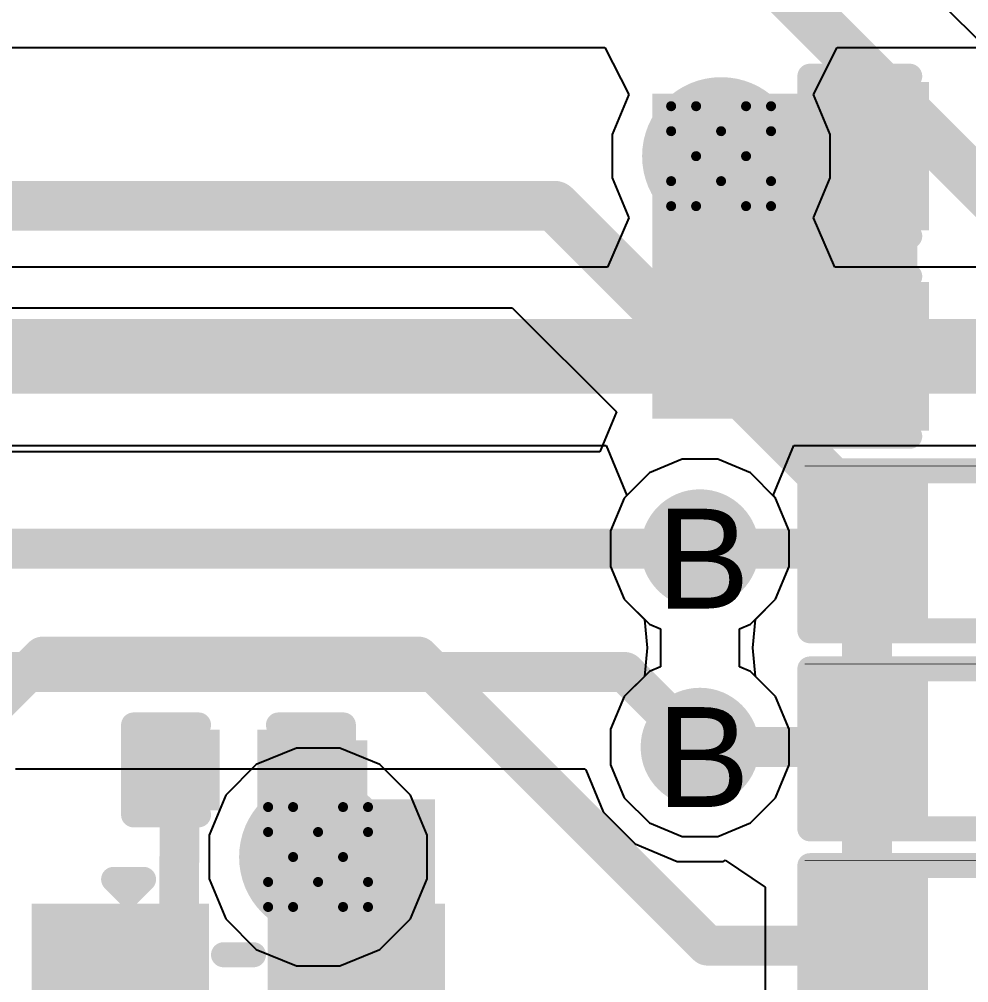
# Model space of a CAD drawing. Header units: inches. Extents: x 0 to 5379, y 0 to 5429.
# Drawn here: x 89.847 to 94.675, y 88.997 to 93.895 of the extents above; entities that cross this region are included whole.
import ezdxf

# ---------------------------------------------------------------- set-up
doc = ezdxf.new("R2010")
doc.units = ezdxf.units.IN
for name, color, linetype in [('Bottom Layer', 5, 'Continuous'), ('Bottom Solder', 6, 'Continuous'), ('Drill Drawing', 1, 'Continuous'), ('GND01', 16, 'Continuous'), ('GND02', 76, 'Continuous'), ('PWR', 156, 'Continuous'), ('SIG 01', 90, 'Continuous'), ('Top Layer', 1, 'Continuous'), ('Top Overlay', 2, 'Continuous'), ('Top Paste', 8, 'Continuous'), ('Top Solder', 216, 'Continuous'), ('Via Holes', 16, 'Continuous')]:
    doc.layers.add(name, color=color, linetype=linetype)
doc.styles.add('Arial', font='', dxfattribs={"height": 0.2})
doc.styles.get('Arial').set_extended_font_data('Arial')

# ---------------------------------------------------------------- blocks, each defined once
blk = doc.blocks.new('SMD2016_4P_134')
at = {"layer": 'Top Layer'}
for points in [[(-1.25, 0.1999), (-1.25, 0.9999), (-0.2501, 0.9999), (-0.2501, 0.1999)], [(0.2501, 0.2), (0.2501, 1), (1.2501, 1), (1.2501, 0.2)], [(-1.2499, -1), (-1.2499, -0.2), (-0.2499, -0.2), (-0.2499, -1)], [(0.2501, -0.9999), (0.2501, -0.1999), (1.2501, -0.1999), (1.2501, -0.9999)]]:
    blk.add_hatch(color=1, dxfattribs=at).paths.add_polyline_path(points)
at = {"layer": 'Top Paste'}
for points in [[(-1.25, 0.1999), (-1.25, 0.9999), (-0.2501, 0.9999), (-0.2501, 0.1999)], [(0.2501, 0.2), (0.2501, 1), (1.2501, 1), (1.2501, 0.2)], [(-1.2499, -1), (-1.2499, -0.2), (-0.2499, -0.2), (-0.2499, -1)], [(0.2501, -0.9999), (0.2501, -0.1999), (1.2501, -0.1999), (1.2501, -0.9999)]]:
    blk.add_hatch(color=8, dxfattribs=at).paths.add_polyline_path(points)
at = {"layer": 'Top Solder'}
for points in [[(-1.3008, 0.1491), (-1.3008, 1.0507), (-0.1993, 1.0507), (-0.1993, 0.1491)], [(0.1993, 0.1492), (0.1993, 1.0508), (1.3009, 1.0508), (1.3009, 0.1492)], [(-1.3007, -1.0508), (-1.3007, -0.1492), (-0.1991, -0.1492), (-0.1991, -1.0508)], [(0.1993, -1.0507), (0.1993, -0.1491), (1.3009, -0.1491), (1.3009, -1.0507)]]:
    blk.add_hatch(color=216, dxfattribs=at).paths.add_polyline_path(points)
at = {"layer": 'Top Overlay'}
for points in [[(0.127, 0.8382, 0.127, 0.127, 0), (-0.127, 0.8382, 0.127, 0.127, 0)], [(-1.0414, -0.0762, 0.127, 0.127, 0), (-1.0414, 0.0762, 0.127, 0.127, 0)], [(1.0414, -0.076, 0.127, 0.127, 0), (1.0414, 0.0764, 0.127, 0.127, 0)], [(-1.3487, -0.5588, 0.127, 0.127, 0), (-1.4249, -0.4826, 0.127, 0.127, 0)], [(-1.4249, -0.635, 0.127, 0.127, 0), (-1.4249, -0.4826, 0.127, 0.127, 0)], [(-1.4249, -0.635, 0.127, 0.127, 0), (-1.3487, -0.5588, 0.127, 0.127, 0)], [(0.1271, -0.8384, 0.127, 0.127, 0), (-0.1269, -0.8384, 0.127, 0.127, 0)]]:
    blk.add_lwpolyline(points, format="xyseb", dxfattribs=at)
for points in [[(-0.1588, 0.8382, 0.0635, 0.0635, 1), (-0.0952, 0.8382, 0.0635, 0.0635, 1)], [(0.0952, 0.8382, 0.0635, 0.0635, 1), (0.1588, 0.8382, 0.0635, 0.0635, 1)], [(-1.0732, 0.0762, 0.0635, 0.0635, 1), (-1.0096, 0.0762, 0.0635, 0.0635, 1)], [(1.0097, 0.0764, 0.0635, 0.0635, 1), (1.0732, 0.0764, 0.0635, 0.0635, 1)], [(-1.0732, -0.0762, 0.0635, 0.0635, 1), (-1.0096, -0.0762, 0.0635, 0.0635, 1)], [(1.0097, -0.076, 0.0635, 0.0635, 1), (1.0732, -0.076, 0.0635, 0.0635, 1)], [(-1.4566, -0.4826, 0.0635, 0.0635, 1), (-1.3931, -0.4826, 0.0635, 0.0635, 1)], [(-1.4566, -0.4826, 0.0635, 0.0635, 1), (-1.3931, -0.4826, 0.0635, 0.0635, 1)], [(-1.3804, -0.5588, 0.0635, 0.0635, 1), (-1.3169, -0.5588, 0.0635, 0.0635, 1)], [(-1.3804, -0.5588, 0.0635, 0.0635, 1), (-1.3169, -0.5588, 0.0635, 0.0635, 1)], [(-1.4566, -0.635, 0.0635, 0.0635, 1), (-1.3931, -0.635, 0.0635, 0.0635, 1)], [(-1.4566, -0.635, 0.0635, 0.0635, 1), (-1.3931, -0.635, 0.0635, 0.0635, 1)], [(-0.1586, -0.8384, 0.0635, 0.0635, 1), (-0.0951, -0.8384, 0.0635, 0.0635, 1)], [(0.0954, -0.8384, 0.0635, 0.0635, 1), (0.1589, -0.8384, 0.0635, 0.0635, 1)]]:
    blk.add_lwpolyline(points, format="xyseb", close=True, dxfattribs=at)
blk = doc.blocks.new('R___0402_674')
at = {"layer": 'Top Layer'}
for points in [[(-0.6985, -0.3175), (-0.6985, 0.3175), (-0.2413, 0.3175), (-0.2413, -0.3175)], [(0.2413, -0.3175), (0.2413, 0.3175), (0.6985, 0.3175), (0.6985, -0.3175)]]:
    blk.add_hatch(color=1, dxfattribs=at).paths.add_polyline_path(points)
at = {"layer": 'Top Paste'}
for points in [[(-0.6985, -0.3175), (-0.6985, 0.3175), (-0.2413, 0.3175), (-0.2413, -0.3175)], [(0.2413, -0.3175), (0.2413, 0.3175), (0.6985, 0.3175), (0.6985, -0.3175)]]:
    blk.add_hatch(color=8, dxfattribs=at).paths.add_polyline_path(points)
at = {"layer": 'Top Solder'}
for points in [[(-0.7535, -0.3725), (-0.7535, 0.3725), (-0.1863, 0.3725), (-0.1863, -0.3725)], [(0.1863, -0.3725), (0.1863, 0.3725), (0.7535, 0.3725), (0.7535, -0.3725)]]:
    blk.add_hatch(color=216, dxfattribs=at).paths.add_polyline_path(points)
at = {"layer": 'Top Overlay'}
for points in [[(0.7874, 0.4064, 0.127, 0.127, 0), (-0.7874, 0.4064, 0.127, 0.127, 0)], [(-0.7874, 0.4064, 0.127, 0.127, 0), (-0.7874, -0.4064, 0.127, 0.127, 0)], [(0.7874, 0.4064, 0.127, 0.127, 0), (0.7874, -0.4064, 0.127, 0.127, 0)], [(0.7874, -0.4064, 0.127, 0.127, 0), (-0.7874, -0.4064, 0.127, 0.127, 0)], [(0.8128, -0.4318, 0.00323, 0.00323, 0), (-0.8128, -0.4318, 0.00323, 0.00323, 0)]]:
    blk.add_lwpolyline(points, format="xyseb", dxfattribs=at)
for points in [[(-0.8191, 0.4064, 0.0635, 0.0635, 1), (-0.7556, 0.4064, 0.0635, 0.0635, 1)], [(-0.8191, 0.4064, 0.0635, 0.0635, 1), (-0.7556, 0.4064, 0.0635, 0.0635, 1)], [(0.7556, 0.4064, 0.0635, 0.0635, 1), (0.8191, 0.4064, 0.0635, 0.0635, 1)], [(0.7556, 0.4064, 0.0635, 0.0635, 1), (0.8191, 0.4064, 0.0635, 0.0635, 1)], [(-0.8191, -0.4064, 0.0635, 0.0635, 1), (-0.7556, -0.4064, 0.0635, 0.0635, 1)], [(-0.8191, -0.4064, 0.0635, 0.0635, 1), (-0.7556, -0.4064, 0.0635, 0.0635, 1)], [(0.7556, -0.4064, 0.0635, 0.0635, 1), (0.8191, -0.4064, 0.0635, 0.0635, 1)], [(0.7556, -0.4064, 0.0635, 0.0635, 1), (0.8191, -0.4064, 0.0635, 0.0635, 1)], [(-0.8136, -0.4318, 0.00161, 0.00161, 1), (-0.812, -0.4318, 0.00161, 0.00161, 1)], [(0.812, -0.4318, 0.00161, 0.00161, 1), (0.8136, -0.4318, 0.00161, 0.00161, 1)]]:
    blk.add_lwpolyline(points, format="xyseb", close=True, dxfattribs=at)
blk = doc.blocks.new('R___0402_675')
at = {"layer": 'Top Layer'}
for points in [[(-0.6985, -0.3175), (-0.6985, 0.3175), (-0.2413, 0.3175), (-0.2413, -0.3175)], [(0.2413, -0.3175), (0.2413, 0.3175), (0.6985, 0.3175), (0.6985, -0.3175)]]:
    blk.add_hatch(color=1, dxfattribs=at).paths.add_polyline_path(points)
at = {"layer": 'Top Paste'}
for points in [[(-0.6985, -0.3175), (-0.6985, 0.3175), (-0.2413, 0.3175), (-0.2413, -0.3175)], [(0.2413, -0.3175), (0.2413, 0.3175), (0.6985, 0.3175), (0.6985, -0.3175)]]:
    blk.add_hatch(color=8, dxfattribs=at).paths.add_polyline_path(points)
at = {"layer": 'Top Solder'}
for points in [[(-0.7535, -0.3725), (-0.7535, 0.3725), (-0.1863, 0.3725), (-0.1863, -0.3725)], [(0.1863, -0.3725), (0.1863, 0.3725), (0.7535, 0.3725), (0.7535, -0.3725)]]:
    blk.add_hatch(color=216, dxfattribs=at).paths.add_polyline_path(points)
at = {"layer": 'Top Overlay'}
for points in [[(0.7874, 0.4064, 0.127, 0.127, 0), (-0.7874, 0.4064, 0.127, 0.127, 0)], [(-0.7874, 0.4064, 0.127, 0.127, 0), (-0.7874, -0.4064, 0.127, 0.127, 0)], [(0.7874, 0.4064, 0.127, 0.127, 0), (0.7874, -0.4064, 0.127, 0.127, 0)], [(0.7874, -0.4064, 0.127, 0.127, 0), (-0.7874, -0.4064, 0.127, 0.127, 0)], [(0.8128, -0.4318, 0.00323, 0.00323, 0), (-0.8128, -0.4318, 0.00323, 0.00323, 0)]]:
    blk.add_lwpolyline(points, format="xyseb", dxfattribs=at)
for points in [[(-0.8191, 0.4064, 0.0635, 0.0635, 1), (-0.7556, 0.4064, 0.0635, 0.0635, 1)], [(-0.8191, 0.4064, 0.0635, 0.0635, 1), (-0.7556, 0.4064, 0.0635, 0.0635, 1)], [(0.7556, 0.4064, 0.0635, 0.0635, 1), (0.8191, 0.4064, 0.0635, 0.0635, 1)], [(0.7556, 0.4064, 0.0635, 0.0635, 1), (0.8191, 0.4064, 0.0635, 0.0635, 1)], [(-0.8191, -0.4064, 0.0635, 0.0635, 1), (-0.7556, -0.4064, 0.0635, 0.0635, 1)], [(-0.8191, -0.4064, 0.0635, 0.0635, 1), (-0.7556, -0.4064, 0.0635, 0.0635, 1)], [(0.7556, -0.4064, 0.0635, 0.0635, 1), (0.8191, -0.4064, 0.0635, 0.0635, 1)], [(0.7556, -0.4064, 0.0635, 0.0635, 1), (0.8191, -0.4064, 0.0635, 0.0635, 1)], [(-0.8136, -0.4318, 0.00161, 0.00161, 1), (-0.812, -0.4318, 0.00161, 0.00161, 1)], [(0.812, -0.4318, 0.00161, 0.00161, 1), (0.8136, -0.4318, 0.00161, 0.00161, 1)]]:
    blk.add_lwpolyline(points, format="xyseb", close=True, dxfattribs=at)
blk = doc.blocks.new('R___0402_680')
at = {"layer": 'Top Layer'}
for points in [[(-0.6985, -0.3175), (-0.6985, 0.3175), (-0.2413, 0.3175), (-0.2413, -0.3175)], [(0.2413, -0.3175), (0.2413, 0.3175), (0.6985, 0.3175), (0.6985, -0.3175)]]:
    blk.add_hatch(color=1, dxfattribs=at).paths.add_polyline_path(points)
at = {"layer": 'Top Paste'}
for points in [[(-0.6985, -0.3175), (-0.6985, 0.3175), (-0.2413, 0.3175), (-0.2413, -0.3175)], [(0.2413, -0.3175), (0.2413, 0.3175), (0.6985, 0.3175), (0.6985, -0.3175)]]:
    blk.add_hatch(color=8, dxfattribs=at).paths.add_polyline_path(points)
at = {"layer": 'Top Solder'}
for points in [[(-0.7535, -0.3725), (-0.7535, 0.3725), (-0.1863, 0.3725), (-0.1863, -0.3725)], [(0.1863, -0.3725), (0.1863, 0.3725), (0.7535, 0.3725), (0.7535, -0.3725)]]:
    blk.add_hatch(color=216, dxfattribs=at).paths.add_polyline_path(points)
at = {"layer": 'Top Overlay'}
for points in [[(-0.7874, 0.4064, 0.127, 0.127, 0), (-0.7874, -0.4064, 0.127, 0.127, 0)], [(0.7874, 0.4064, 0.127, 0.127, 0), (-0.7874, 0.4064, 0.127, 0.127, 0)], [(0.7874, 0.4064, 0.127, 0.127, 0), (0.7874, -0.4064, 0.127, 0.127, 0)], [(0.7874, -0.4064, 0.127, 0.127, 0), (-0.7874, -0.4064, 0.127, 0.127, 0)], [(0.8128, -0.4318, 0.00323, 0.00323, 0), (-0.8128, -0.4318, 0.00323, 0.00323, 0)]]:
    blk.add_lwpolyline(points, format="xyseb", dxfattribs=at)
for points in [[(-0.8191, 0.4064, 0.0635, 0.0635, 1), (-0.7556, 0.4064, 0.0635, 0.0635, 1)], [(-0.8191, 0.4064, 0.0635, 0.0635, 1), (-0.7556, 0.4064, 0.0635, 0.0635, 1)], [(0.7556, 0.4064, 0.0635, 0.0635, 1), (0.8191, 0.4064, 0.0635, 0.0635, 1)], [(0.7556, 0.4064, 0.0635, 0.0635, 1), (0.8191, 0.4064, 0.0635, 0.0635, 1)], [(-0.8191, -0.4064, 0.0635, 0.0635, 1), (-0.7556, -0.4064, 0.0635, 0.0635, 1)], [(-0.8191, -0.4064, 0.0635, 0.0635, 1), (-0.7556, -0.4064, 0.0635, 0.0635, 1)], [(0.7556, -0.4064, 0.0635, 0.0635, 1), (0.8191, -0.4064, 0.0635, 0.0635, 1)], [(0.7556, -0.4064, 0.0635, 0.0635, 1), (0.8191, -0.4064, 0.0635, 0.0635, 1)], [(-0.8136, -0.4318, 0.00161, 0.00161, 1), (-0.812, -0.4318, 0.00161, 0.00161, 1)], [(0.812, -0.4318, 0.00161, 0.00161, 1), (0.8136, -0.4318, 0.00161, 0.00161, 1)]]:
    blk.add_lwpolyline(points, format="xyseb", close=True, dxfattribs=at)
blk = doc.blocks.new('C___0402_1051')
at = {"layer": 'Top Layer'}
for points in [[(-0.6985, -0.3175), (-0.6985, 0.3175), (-0.2413, 0.3175), (-0.2413, -0.3175)], [(0.2413, -0.3175), (0.2413, 0.3175), (0.6985, 0.3175), (0.6985, -0.3175)]]:
    blk.add_hatch(color=1, dxfattribs=at).paths.add_polyline_path(points)
at = {"layer": 'Top Paste'}
for points in [[(-0.6985, -0.3175), (-0.6985, 0.3175), (-0.2413, 0.3175), (-0.2413, -0.3175)], [(0.2413, -0.3175), (0.2413, 0.3175), (0.6985, 0.3175), (0.6985, -0.3175)]]:
    blk.add_hatch(color=8, dxfattribs=at).paths.add_polyline_path(points)
at = {"layer": 'Top Solder'}
for points in [[(-0.7585, -0.3775), (-0.7585, 0.3775), (-0.1813, 0.3775), (-0.1813, -0.3775)], [(0.1813, -0.3775), (0.1813, 0.3775), (0.7585, 0.3775), (0.7585, -0.3775)]]:
    blk.add_hatch(color=216, dxfattribs=at).paths.add_polyline_path(points)
at = {"layer": 'Top Overlay'}
for points in [[(-0.7874, 0.4064, 0.127, 0.127, 0), (-0.2794, 0.4064, 0.127, 0.127, 0)], [(-0.7874, -0.4064, 0.127, 0.127, 0), (-0.7874, 0.4064, 0.127, 0.127, 0)], [(0.2794, 0.4064, 0.127, 0.127, 0), (0.7874, 0.4064, 0.127, 0.127, 0)], [(0.7874, -0.4064, 0.127, 0.127, 0), (0.7874, 0.4064, 0.127, 0.127, 0)], [(-0.7874, -0.4064, 0.127, 0.127, 0), (-0.2794, -0.4064, 0.127, 0.127, 0)], [(0.2794, -0.4064, 0.127, 0.127, 0), (0.7874, -0.4064, 0.127, 0.127, 0)]]:
    blk.add_lwpolyline(points, format="xyseb", dxfattribs=at)
for points in [[(-0.8191, 0.4064, 0.0635, 0.0635, 1), (-0.7556, 0.4064, 0.0635, 0.0635, 1)], [(-0.8191, 0.4064, 0.0635, 0.0635, 1), (-0.7556, 0.4064, 0.0635, 0.0635, 1)], [(-0.3111, 0.4064, 0.0635, 0.0635, 1), (-0.2477, 0.4064, 0.0635, 0.0635, 1)], [(0.2477, 0.4064, 0.0635, 0.0635, 1), (0.3111, 0.4064, 0.0635, 0.0635, 1)], [(0.7556, 0.4064, 0.0635, 0.0635, 1), (0.8191, 0.4064, 0.0635, 0.0635, 1)], [(0.7556, 0.4064, 0.0635, 0.0635, 1), (0.8191, 0.4064, 0.0635, 0.0635, 1)], [(-0.8191, -0.4064, 0.0635, 0.0635, 1), (-0.7556, -0.4064, 0.0635, 0.0635, 1)], [(-0.8191, -0.4064, 0.0635, 0.0635, 1), (-0.7556, -0.4064, 0.0635, 0.0635, 1)], [(-0.3111, -0.4064, 0.0635, 0.0635, 1), (-0.2477, -0.4064, 0.0635, 0.0635, 1)], [(0.2477, -0.4064, 0.0635, 0.0635, 1), (0.3111, -0.4064, 0.0635, 0.0635, 1)], [(0.7556, -0.4064, 0.0635, 0.0635, 1), (0.8191, -0.4064, 0.0635, 0.0635, 1)], [(0.7556, -0.4064, 0.0635, 0.0635, 1), (0.8191, -0.4064, 0.0635, 0.0635, 1)]]:
    blk.add_lwpolyline(points, format="xyseb", close=True, dxfattribs=at)
blk = doc.blocks.new('C___0402_1056')
at = {"layer": 'Top Layer'}
for points in [[(-0.6985, -0.3175), (-0.6985, 0.3175), (-0.2413, 0.3175), (-0.2413, -0.3175)], [(0.2413, -0.3175), (0.2413, 0.3175), (0.6985, 0.3175), (0.6985, -0.3175)]]:
    blk.add_hatch(color=1, dxfattribs=at).paths.add_polyline_path(points)
at = {"layer": 'Top Paste'}
for points in [[(-0.6985, -0.3175), (-0.6985, 0.3175), (-0.2413, 0.3175), (-0.2413, -0.3175)], [(0.2413, -0.3175), (0.2413, 0.3175), (0.6985, 0.3175), (0.6985, -0.3175)]]:
    blk.add_hatch(color=8, dxfattribs=at).paths.add_polyline_path(points)
at = {"layer": 'Top Solder'}
for points in [[(-0.7585, -0.3775), (-0.7585, 0.3775), (-0.1813, 0.3775), (-0.1813, -0.3775)], [(0.1813, -0.3775), (0.1813, 0.3775), (0.7585, 0.3775), (0.7585, -0.3775)]]:
    blk.add_hatch(color=216, dxfattribs=at).paths.add_polyline_path(points)
at = {"layer": 'Top Overlay'}
for points in [[(-0.7874, 0.4064, 0.127, 0.127, 0), (-0.2794, 0.4064, 0.127, 0.127, 0)], [(-0.7874, -0.4064, 0.127, 0.127, 0), (-0.7874, 0.4064, 0.127, 0.127, 0)], [(0.2794, 0.4064, 0.127, 0.127, 0), (0.7874, 0.4064, 0.127, 0.127, 0)], [(0.7874, -0.4064, 0.127, 0.127, 0), (0.7874, 0.4064, 0.127, 0.127, 0)], [(-0.7874, -0.4064, 0.127, 0.127, 0), (-0.2794, -0.4064, 0.127, 0.127, 0)], [(0.2794, -0.4064, 0.127, 0.127, 0), (0.7874, -0.4064, 0.127, 0.127, 0)]]:
    blk.add_lwpolyline(points, format="xyseb", dxfattribs=at)
for points in [[(-0.8191, 0.4064, 0.0635, 0.0635, 1), (-0.7556, 0.4064, 0.0635, 0.0635, 1)], [(-0.8191, 0.4064, 0.0635, 0.0635, 1), (-0.7556, 0.4064, 0.0635, 0.0635, 1)], [(-0.3111, 0.4064, 0.0635, 0.0635, 1), (-0.2477, 0.4064, 0.0635, 0.0635, 1)], [(0.2477, 0.4064, 0.0635, 0.0635, 1), (0.3111, 0.4064, 0.0635, 0.0635, 1)], [(0.7556, 0.4064, 0.0635, 0.0635, 1), (0.8191, 0.4064, 0.0635, 0.0635, 1)], [(0.7556, 0.4064, 0.0635, 0.0635, 1), (0.8191, 0.4064, 0.0635, 0.0635, 1)], [(-0.8191, -0.4064, 0.0635, 0.0635, 1), (-0.7556, -0.4064, 0.0635, 0.0635, 1)], [(-0.8191, -0.4064, 0.0635, 0.0635, 1), (-0.7556, -0.4064, 0.0635, 0.0635, 1)], [(-0.3111, -0.4064, 0.0635, 0.0635, 1), (-0.2477, -0.4064, 0.0635, 0.0635, 1)], [(0.2477, -0.4064, 0.0635, 0.0635, 1), (0.3111, -0.4064, 0.0635, 0.0635, 1)], [(0.7556, -0.4064, 0.0635, 0.0635, 1), (0.8191, -0.4064, 0.0635, 0.0635, 1)], [(0.7556, -0.4064, 0.0635, 0.0635, 1), (0.8191, -0.4064, 0.0635, 0.0635, 1)]]:
    blk.add_lwpolyline(points, format="xyseb", close=True, dxfattribs=at)
blk = doc.blocks.new('C___0201_1061')
at = {"layer": 'Top Layer'}
for points in [[(-0.45, 0.15), (-0.15, 0.15), (-0.15, -0.15), (-0.45, -0.15)], [(0.15, 0.15), (0.45, 0.15), (0.45, -0.15), (0.15, -0.15)]]:
    blk.add_hatch(color=1, dxfattribs=at).paths.add_polyline_path(points)
at = {"layer": 'Top Paste'}
for points in [[(-0.45, 0.15), (-0.15, 0.15), (-0.15, -0.15), (-0.45, -0.15)], [(0.15, 0.15), (0.45, 0.15), (0.45, -0.15), (0.15, -0.15)]]:
    blk.add_hatch(color=8, dxfattribs=at).paths.add_polyline_path(points)
at = {"layer": 'Top Solder'}
for points in [[(-0.505, 0.205), (-0.095, 0.205), (-0.095, -0.205), (-0.505, -0.205)], [(0.095, 0.205), (0.505, 0.205), (0.505, -0.205), (0.095, -0.205)]]:
    blk.add_hatch(color=216, dxfattribs=at).paths.add_polyline_path(points)
at = {"layer": 'Top Overlay'}
for points in [[(-0.2032, 0.2286, 0.127, 0.127, 0), (-0.5334, 0.2286, 0.127, 0.127, 0)], [(-0.5334, 0.2286, 0.127, 0.127, 0), (-0.5334, -0.2286, 0.127, 0.127, 0)], [(0.5334, 0.2286, 0.127, 0.127, 0), (0.2032, 0.2286, 0.127, 0.127, 0)], [(0.5334, 0.2286, 0.127, 0.127, 0), (0.5334, -0.2286, 0.127, 0.127, 0)], [(-0.2032, -0.2286, 0.127, 0.127, 0), (-0.5334, -0.2286, 0.127, 0.127, 0)], [(0.5334, -0.2286, 0.127, 0.127, 0), (0.2032, -0.2286, 0.127, 0.127, 0)]]:
    blk.add_lwpolyline(points, format="xyseb", dxfattribs=at)
for points in [[(-0.5651, 0.2286, 0.0635, 0.0635, 1), (-0.5016, 0.2286, 0.0635, 0.0635, 1)], [(-0.5651, 0.2286, 0.0635, 0.0635, 1), (-0.5016, 0.2286, 0.0635, 0.0635, 1)], [(-0.2349, 0.2286, 0.0635, 0.0635, 1), (-0.1714, 0.2286, 0.0635, 0.0635, 1)], [(0.1714, 0.2286, 0.0635, 0.0635, 1), (0.2349, 0.2286, 0.0635, 0.0635, 1)], [(0.5016, 0.2286, 0.0635, 0.0635, 1), (0.5651, 0.2286, 0.0635, 0.0635, 1)], [(0.5016, 0.2286, 0.0635, 0.0635, 1), (0.5651, 0.2286, 0.0635, 0.0635, 1)], [(-0.5651, -0.2286, 0.0635, 0.0635, 1), (-0.5016, -0.2286, 0.0635, 0.0635, 1)], [(-0.5651, -0.2286, 0.0635, 0.0635, 1), (-0.5016, -0.2286, 0.0635, 0.0635, 1)], [(-0.2349, -0.2286, 0.0635, 0.0635, 1), (-0.1714, -0.2286, 0.0635, 0.0635, 1)], [(0.1714, -0.2286, 0.0635, 0.0635, 1), (0.2349, -0.2286, 0.0635, 0.0635, 1)], [(0.5016, -0.2286, 0.0635, 0.0635, 1), (0.5651, -0.2286, 0.0635, 0.0635, 1)], [(0.5016, -0.2286, 0.0635, 0.0635, 1), (0.5651, -0.2286, 0.0635, 0.0635, 1)]]:
    blk.add_lwpolyline(points, format="xyseb", close=True, dxfattribs=at)

msp = doc.modelspace()

# ---------------------------------------------------------------- hatches: boundary and pattern name
at = {"layer": 'Bottom Layer'}
h = msp.add_hatch(color=5, dxfattribs=at)
edge = h.paths.add_edge_path()
edge.add_arc((93.4154, 93.1992), 0.3, 0, 360)
h = msp.add_hatch(color=5, dxfattribs=at)
edge = h.paths.add_edge_path()
edge.add_arc((93.3079, 91.2039), 0.2, 0, 360)
h = msp.add_hatch(color=5, dxfattribs=at)
edge = h.paths.add_edge_path()
edge.add_arc((93.3079, 90.1949), 0.2, 0, 360)
h = msp.add_hatch(color=5, dxfattribs=at)
edge = h.paths.add_edge_path()
edge.add_arc((91.3663, 89.6361), 0.3, 0, 360)
at = {"layer": 'Bottom Solder'}
h = msp.add_hatch(color=6, dxfattribs=at)
edge = h.paths.add_edge_path()
edge.add_arc((93.4154, 93.1992), 0.4016, 0, 360)
h = msp.add_hatch(color=6, dxfattribs=at)
edge = h.paths.add_edge_path()
edge.add_arc((93.3079, 91.2039), 0.3016, 0, 360)
h = msp.add_hatch(color=6, dxfattribs=at)
edge = h.paths.add_edge_path()
edge.add_arc((93.3079, 90.1949), 0.3016, 0, 360)
h = msp.add_hatch(color=6, dxfattribs=at)
edge = h.paths.add_edge_path()
edge.add_arc((91.3663, 89.6361), 0.4016, 0, 360)
at = {"layer": 'GND01'}
h = msp.add_hatch(color=16, dxfattribs=at)
edge = h.paths.add_edge_path()
edge.add_arc((93.4154, 93.1992), 0.3, 0, 360)
h = msp.add_hatch(color=16, dxfattribs=at)
edge = h.paths.add_edge_path()
edge.add_arc((93.3079, 91.2039), 0.2, 0, 360)
h = msp.add_hatch(color=16, dxfattribs=at)
edge = h.paths.add_edge_path()
edge.add_arc((93.3079, 90.1949), 0.2, 0, 360)
h = msp.add_hatch(color=16, dxfattribs=at)
edge = h.paths.add_edge_path()
edge.add_arc((91.3663, 89.6361), 0.3, 0, 360)
at = {"layer": 'GND02'}
h = msp.add_hatch(color=76, dxfattribs=at)
edge = h.paths.add_edge_path()
edge.add_arc((93.4154, 93.1992), 0.3, 0, 360)
h = msp.add_hatch(color=76, dxfattribs=at)
edge = h.paths.add_edge_path()
edge.add_arc((93.3079, 91.2039), 0.2, 0, 360)
h = msp.add_hatch(color=76, dxfattribs=at)
edge = h.paths.add_edge_path()
edge.add_arc((93.3079, 90.1949), 0.2, 0, 360)
h = msp.add_hatch(color=76, dxfattribs=at)
edge = h.paths.add_edge_path()
edge.add_arc((91.3663, 89.6361), 0.3, 0, 360)
at = {"layer": 'PWR'}
h = msp.add_hatch(color=156, dxfattribs=at)
edge = h.paths.add_edge_path()
edge.add_arc((93.4154, 93.1992), 0.3, 0, 360)
h = msp.add_hatch(color=156, dxfattribs=at)
edge = h.paths.add_edge_path()
edge.add_arc((93.3079, 91.2039), 0.2, 0, 360)
h = msp.add_hatch(color=156, dxfattribs=at)
edge = h.paths.add_edge_path()
edge.add_arc((93.3079, 90.1949), 0.2, 0, 360)
h = msp.add_hatch(color=156, dxfattribs=at)
edge = h.paths.add_edge_path()
edge.add_arc((91.3663, 89.6361), 0.3, 0, 360)
at = {"layer": 'SIG 01'}
h = msp.add_hatch(color=90, dxfattribs=at)
edge = h.paths.add_edge_path()
edge.add_arc((93.4154, 93.1992), 0.3, 0, 360)
h = msp.add_hatch(color=90, dxfattribs=at)
edge = h.paths.add_edge_path()
edge.add_arc((93.3079, 91.2039), 0.2, 0, 360)
h = msp.add_hatch(color=90, dxfattribs=at)
edge = h.paths.add_edge_path()
edge.add_arc((93.3079, 90.1949), 0.2, 0, 360)
h = msp.add_hatch(color=90, dxfattribs=at)
edge = h.paths.add_edge_path()
edge.add_arc((91.3663, 89.6361), 0.3, 0, 360)
at = {"layer": 'Top Layer'}
for points in [[(93.0666, 91.8639), (94.4128, 91.8639), (94.4128, 93.5167), (93.0666, 93.5167)], [(91.6176, 90.2289), (91.1117, 90.2289), (91.1117, 89.1429), (91.6176, 89.1429)], [(91.1616, 88.4359), (91.9616, 88.4359), (91.9616, 89.9289), (91.1616, 89.9289)]]:
    msp.add_hatch(color=1, dxfattribs=at).paths.add_polyline_path(points)
h = msp.add_hatch(color=1, dxfattribs=at)
edge = h.paths.add_edge_path()
edge.add_arc((93.4154, 93.1992), 0.3, 0, 360)
h = msp.add_hatch(color=1, dxfattribs=at)
edge = h.paths.add_edge_path()
edge.add_arc((93.3079, 91.2039), 0.2, 0, 360)
h = msp.add_hatch(color=1, dxfattribs=at)
edge = h.paths.add_edge_path()
edge.add_arc((93.3079, 90.1949), 0.2, 0, 360)
h = msp.add_hatch(color=1, dxfattribs=at)
edge = h.paths.add_edge_path()
edge.add_arc((91.3663, 89.6361), 0.3, 0, 360)
at = {"layer": 'Top Solder'}
h = msp.add_hatch(color=216, dxfattribs=at)
edge = h.paths.add_edge_path()
edge.add_arc((93.4154, 93.1992), 0.4016, 0, 360)
h = msp.add_hatch(color=216, dxfattribs=at)
edge = h.paths.add_edge_path()
edge.add_arc((93.3079, 91.2039), 0.3016, 0, 360)
h = msp.add_hatch(color=216, dxfattribs=at)
edge = h.paths.add_edge_path()
edge.add_arc((93.3079, 90.1949), 0.3016, 0, 360)
h = msp.add_hatch(color=216, dxfattribs=at)
edge = h.paths.add_edge_path()
edge.add_arc((91.3663, 89.6361), 0.4016, 0, 360)
at = {"layer": 'Via Holes'}
h = msp.add_hatch(color=7, dxfattribs=at)
edge = h.paths.add_edge_path()
edge.add_arc((93.4154, 93.1992), 0.15, 0, 360)
h = msp.add_hatch(color=7, dxfattribs=at)
edge = h.paths.add_edge_path()
edge.add_arc((93.3079, 91.2039), 0.1, 0, 360)
h = msp.add_hatch(color=7, dxfattribs=at)
edge = h.paths.add_edge_path()
edge.add_arc((93.3079, 90.1949), 0.1, 0, 360)
h = msp.add_hatch(color=7, dxfattribs=at)
edge = h.paths.add_edge_path()
edge.add_arc((91.3663, 89.6361), 0.15, 0, 360)

# ---------------------------------------------------------------- linework, layer by layer
at = {"layer": 'Bottom Layer'}
for p, q in [((93.2176, 91.6579), (93.0507, 91.5888)), ((93.3982, 91.6579), (93.2176, 91.6579)), ((93.5651, 91.5888), (93.3982, 91.6579)), ((93.0507, 91.5888), (92.923, 91.4611)), ((93.6928, 91.4611), (93.5651, 91.5888)), ((92.923, 91.4611), (92.8539, 91.2942)), ((93.7619, 91.2942), (93.6928, 91.4611)), ((92.8539, 91.2942), (92.8539, 91.1136)), ((93.7619, 91.1136), (93.7619, 91.2942)), ((92.8539, 91.1136), (92.923, 90.9468)), ((93.6928, 90.9468), (93.7619, 91.1136)), ((92.923, 90.9468), (93.0507, 90.8191)), ((93.5651, 90.8191), (93.6928, 90.9468)), ((93.0507, 90.8191), (93.1073, 90.7956)), ((93.5085, 90.7956), (93.5651, 90.8191)), ((93.1073, 90.7956), (93.1073, 90.6032)), ((93.5085, 90.6032), (93.5085, 90.7956)), ((93.0507, 90.5798), (92.923, 90.452)), ((93.1073, 90.6032), (93.0507, 90.5798)), ((93.5651, 90.5798), (93.5085, 90.6032)), ((93.6928, 90.452), (93.5651, 90.5798)), ((92.923, 90.452), (92.8539, 90.2852)), ((93.7619, 90.2852), (93.6928, 90.452)), ((92.8539, 90.2852), (92.8539, 90.1046)), ((93.7619, 90.1046), (93.7619, 90.2852)), ((92.8539, 90.1046), (92.923, 89.9377)), ((93.6928, 89.9377), (93.7619, 90.1046)), ((92.923, 89.9377), (93.0507, 89.81)), ((93.5651, 89.81), (93.6928, 89.9377)), ((93.0507, 89.81), (93.2176, 89.7409)), ((93.3982, 89.7409), (93.5651, 89.81)), ((93.2176, 89.7409), (93.3982, 89.7409))]:
    msp.add_line(p, q, dxfattribs=at)
at = {"layer": 'Drill Drawing'}
for points in [[(93.1614, 93.3262, 0.0508, 0.0508, 0), (93.1614, 93.4532, 0.0508, 0.0508, 0)], [(93.1614, 93.4532, 0.0508, 0.0508, 0), (93.2884, 93.4532, 0.0508, 0.0508, 0)], [(93.2884, 93.4532, 0.0508, 0.0508, 0), (93.4154, 93.3262, 0.0508, 0.0508, 0)], [(93.4154, 93.3262, 0.0508, 0.0508, 0), (93.5424, 93.4532, 0.0508, 0.0508, 0)], [(93.5424, 93.4532, 0.0508, 0.0508, 0), (93.6694, 93.4532, 0.0508, 0.0508, 0)], [(93.6694, 93.3262, 0.0508, 0.0508, 0), (93.6694, 93.4532, 0.0508, 0.0508, 0)], [(93.1614, 93.3262, 0.0508, 0.0508, 0), (93.2884, 93.1992, 0.0508, 0.0508, 0)], [(93.5424, 93.1992, 0.0508, 0.0508, 0), (93.6694, 93.3262, 0.0508, 0.0508, 0)], [(93.1614, 93.0722, 0.0508, 0.0508, 0), (93.2884, 93.1992, 0.0508, 0.0508, 0)], [(93.5424, 93.1992, 0.0508, 0.0508, 0), (93.6694, 93.0722, 0.0508, 0.0508, 0)], [(93.1614, 92.9452, 0.0508, 0.0508, 0), (93.1614, 93.0722, 0.0508, 0.0508, 0)], [(93.2884, 92.9452, 0.0508, 0.0508, 0), (93.4154, 93.0722, 0.0508, 0.0508, 0)], [(93.4154, 93.0722, 0.0508, 0.0508, 0), (93.5424, 92.9452, 0.0508, 0.0508, 0)], [(93.6694, 92.9452, 0.0508, 0.0508, 0), (93.6694, 93.0722, 0.0508, 0.0508, 0)], [(93.1614, 92.9452, 0.0508, 0.0508, 0), (93.2884, 92.9452, 0.0508, 0.0508, 0)], [(93.5424, 92.9452, 0.0508, 0.0508, 0), (93.6694, 92.9452, 0.0508, 0.0508, 0)], [(91.1123, 89.7631, 0.0508, 0.0508, 0), (91.1123, 89.8901, 0.0508, 0.0508, 0)], [(91.1123, 89.8901, 0.0508, 0.0508, 0), (91.2393, 89.8901, 0.0508, 0.0508, 0)], [(91.2393, 89.8901, 0.0508, 0.0508, 0), (91.3663, 89.7631, 0.0508, 0.0508, 0)], [(91.3663, 89.7631, 0.0508, 0.0508, 0), (91.4933, 89.8901, 0.0508, 0.0508, 0)], [(91.4933, 89.8901, 0.0508, 0.0508, 0), (91.6203, 89.8901, 0.0508, 0.0508, 0)], [(91.6203, 89.7631, 0.0508, 0.0508, 0), (91.6203, 89.8901, 0.0508, 0.0508, 0)], [(91.1123, 89.7631, 0.0508, 0.0508, 0), (91.2393, 89.6361, 0.0508, 0.0508, 0)], [(91.4933, 89.6361, 0.0508, 0.0508, 0), (91.6203, 89.7631, 0.0508, 0.0508, 0)], [(91.1123, 89.5091, 0.0508, 0.0508, 0), (91.2393, 89.6361, 0.0508, 0.0508, 0)], [(91.4933, 89.6361, 0.0508, 0.0508, 0), (91.6203, 89.5091, 0.0508, 0.0508, 0)], [(91.1123, 89.3821, 0.0508, 0.0508, 0), (91.1123, 89.5091, 0.0508, 0.0508, 0)], [(91.2393, 89.3821, 0.0508, 0.0508, 0), (91.3663, 89.5091, 0.0508, 0.0508, 0)], [(91.3663, 89.5091, 0.0508, 0.0508, 0), (91.4933, 89.3821, 0.0508, 0.0508, 0)], [(91.6203, 89.3821, 0.0508, 0.0508, 0), (91.6203, 89.5091, 0.0508, 0.0508, 0)], [(91.1123, 89.3821, 0.0508, 0.0508, 0), (91.2393, 89.3821, 0.0508, 0.0508, 0)], [(91.4933, 89.3821, 0.0508, 0.0508, 0), (91.6203, 89.3821, 0.0508, 0.0508, 0)]]:
    msp.add_lwpolyline(points, format="xyseb", dxfattribs=at)
for points in [[(93.1487, 93.4532, 0.0254, 0.0254, 1), (93.1741, 93.4532, 0.0254, 0.0254, 1)], [(93.1487, 93.4532, 0.0254, 0.0254, 1), (93.1741, 93.4532, 0.0254, 0.0254, 1)], [(93.2757, 93.4532, 0.0254, 0.0254, 1), (93.3011, 93.4532, 0.0254, 0.0254, 1)], [(93.2757, 93.4532, 0.0254, 0.0254, 1), (93.3011, 93.4532, 0.0254, 0.0254, 1)], [(93.5297, 93.4532, 0.0254, 0.0254, 1), (93.5551, 93.4532, 0.0254, 0.0254, 1)], [(93.5297, 93.4532, 0.0254, 0.0254, 1), (93.5551, 93.4532, 0.0254, 0.0254, 1)], [(93.6567, 93.4532, 0.0254, 0.0254, 1), (93.6821, 93.4532, 0.0254, 0.0254, 1)], [(93.6567, 93.4532, 0.0254, 0.0254, 1), (93.6821, 93.4532, 0.0254, 0.0254, 1)], [(93.1487, 93.3262, 0.0254, 0.0254, 1), (93.1741, 93.3262, 0.0254, 0.0254, 1)], [(93.1487, 93.3262, 0.0254, 0.0254, 1), (93.1741, 93.3262, 0.0254, 0.0254, 1)], [(93.4027, 93.3262, 0.0254, 0.0254, 1), (93.4281, 93.3262, 0.0254, 0.0254, 1)], [(93.4027, 93.3262, 0.0254, 0.0254, 1), (93.4281, 93.3262, 0.0254, 0.0254, 1)], [(93.6567, 93.3262, 0.0254, 0.0254, 1), (93.6821, 93.3262, 0.0254, 0.0254, 1)], [(93.6567, 93.3262, 0.0254, 0.0254, 1), (93.6821, 93.3262, 0.0254, 0.0254, 1)], [(93.2757, 93.1992, 0.0254, 0.0254, 1), (93.3011, 93.1992, 0.0254, 0.0254, 1)], [(93.2757, 93.1992, 0.0254, 0.0254, 1), (93.3011, 93.1992, 0.0254, 0.0254, 1)], [(93.5297, 93.1992, 0.0254, 0.0254, 1), (93.5551, 93.1992, 0.0254, 0.0254, 1)], [(93.5297, 93.1992, 0.0254, 0.0254, 1), (93.5551, 93.1992, 0.0254, 0.0254, 1)], [(93.1487, 93.0722, 0.0254, 0.0254, 1), (93.1741, 93.0722, 0.0254, 0.0254, 1)], [(93.1487, 93.0722, 0.0254, 0.0254, 1), (93.1741, 93.0722, 0.0254, 0.0254, 1)], [(93.4027, 93.0722, 0.0254, 0.0254, 1), (93.4281, 93.0722, 0.0254, 0.0254, 1)], [(93.4027, 93.0722, 0.0254, 0.0254, 1), (93.4281, 93.0722, 0.0254, 0.0254, 1)], [(93.6567, 93.0722, 0.0254, 0.0254, 1), (93.6821, 93.0722, 0.0254, 0.0254, 1)], [(93.6567, 93.0722, 0.0254, 0.0254, 1), (93.6821, 93.0722, 0.0254, 0.0254, 1)], [(93.1487, 92.9452, 0.0254, 0.0254, 1), (93.1741, 92.9452, 0.0254, 0.0254, 1)], [(93.1487, 92.9452, 0.0254, 0.0254, 1), (93.1741, 92.9452, 0.0254, 0.0254, 1)], [(93.2757, 92.9452, 0.0254, 0.0254, 1), (93.3011, 92.9452, 0.0254, 0.0254, 1)], [(93.2757, 92.9452, 0.0254, 0.0254, 1), (93.3011, 92.9452, 0.0254, 0.0254, 1)], [(93.5297, 92.9452, 0.0254, 0.0254, 1), (93.5551, 92.9452, 0.0254, 0.0254, 1)], [(93.5297, 92.9452, 0.0254, 0.0254, 1), (93.5551, 92.9452, 0.0254, 0.0254, 1)], [(93.6567, 92.9452, 0.0254, 0.0254, 1), (93.6821, 92.9452, 0.0254, 0.0254, 1)], [(93.6567, 92.9452, 0.0254, 0.0254, 1), (93.6821, 92.9452, 0.0254, 0.0254, 1)], [(91.0996, 89.8901, 0.0254, 0.0254, 1), (91.125, 89.8901, 0.0254, 0.0254, 1)], [(91.0996, 89.8901, 0.0254, 0.0254, 1), (91.125, 89.8901, 0.0254, 0.0254, 1)], [(91.2266, 89.8901, 0.0254, 0.0254, 1), (91.252, 89.8901, 0.0254, 0.0254, 1)], [(91.2266, 89.8901, 0.0254, 0.0254, 1), (91.252, 89.8901, 0.0254, 0.0254, 1)], [(91.4806, 89.8901, 0.0254, 0.0254, 1), (91.506, 89.8901, 0.0254, 0.0254, 1)], [(91.4806, 89.8901, 0.0254, 0.0254, 1), (91.506, 89.8901, 0.0254, 0.0254, 1)], [(91.6076, 89.8901, 0.0254, 0.0254, 1), (91.633, 89.8901, 0.0254, 0.0254, 1)], [(91.6076, 89.8901, 0.0254, 0.0254, 1), (91.633, 89.8901, 0.0254, 0.0254, 1)], [(91.0996, 89.7631, 0.0254, 0.0254, 1), (91.125, 89.7631, 0.0254, 0.0254, 1)], [(91.0996, 89.7631, 0.0254, 0.0254, 1), (91.125, 89.7631, 0.0254, 0.0254, 1)], [(91.3536, 89.7631, 0.0254, 0.0254, 1), (91.379, 89.7631, 0.0254, 0.0254, 1)], [(91.3536, 89.7631, 0.0254, 0.0254, 1), (91.379, 89.7631, 0.0254, 0.0254, 1)], [(91.6076, 89.7631, 0.0254, 0.0254, 1), (91.633, 89.7631, 0.0254, 0.0254, 1)], [(91.6076, 89.7631, 0.0254, 0.0254, 1), (91.633, 89.7631, 0.0254, 0.0254, 1)], [(91.2266, 89.6361, 0.0254, 0.0254, 1), (91.252, 89.6361, 0.0254, 0.0254, 1)], [(91.2266, 89.6361, 0.0254, 0.0254, 1), (91.252, 89.6361, 0.0254, 0.0254, 1)], [(91.4806, 89.6361, 0.0254, 0.0254, 1), (91.506, 89.6361, 0.0254, 0.0254, 1)], [(91.4806, 89.6361, 0.0254, 0.0254, 1), (91.506, 89.6361, 0.0254, 0.0254, 1)], [(91.0996, 89.5091, 0.0254, 0.0254, 1), (91.125, 89.5091, 0.0254, 0.0254, 1)], [(91.0996, 89.5091, 0.0254, 0.0254, 1), (91.125, 89.5091, 0.0254, 0.0254, 1)], [(91.3536, 89.5091, 0.0254, 0.0254, 1), (91.379, 89.5091, 0.0254, 0.0254, 1)], [(91.3536, 89.5091, 0.0254, 0.0254, 1), (91.379, 89.5091, 0.0254, 0.0254, 1)], [(91.6076, 89.5091, 0.0254, 0.0254, 1), (91.633, 89.5091, 0.0254, 0.0254, 1)], [(91.6076, 89.5091, 0.0254, 0.0254, 1), (91.633, 89.5091, 0.0254, 0.0254, 1)], [(91.0996, 89.3821, 0.0254, 0.0254, 1), (91.125, 89.3821, 0.0254, 0.0254, 1)], [(91.0996, 89.3821, 0.0254, 0.0254, 1), (91.125, 89.3821, 0.0254, 0.0254, 1)], [(91.2266, 89.3821, 0.0254, 0.0254, 1), (91.252, 89.3821, 0.0254, 0.0254, 1)], [(91.2266, 89.3821, 0.0254, 0.0254, 1), (91.252, 89.3821, 0.0254, 0.0254, 1)], [(91.4806, 89.3821, 0.0254, 0.0254, 1), (91.506, 89.3821, 0.0254, 0.0254, 1)], [(91.4806, 89.3821, 0.0254, 0.0254, 1), (91.506, 89.3821, 0.0254, 0.0254, 1)], [(91.6076, 89.3821, 0.0254, 0.0254, 1), (91.633, 89.3821, 0.0254, 0.0254, 1)], [(91.6076, 89.3821, 0.0254, 0.0254, 1), (91.633, 89.3821, 0.0254, 0.0254, 1)]]:
    msp.add_lwpolyline(points, format="xyseb", close=True, dxfattribs=at)
at = {"layer": 'GND01'}
for p, q in [((93.2176, 91.6579), (93.0507, 91.5888)), ((93.3982, 91.6579), (93.2176, 91.6579)), ((93.5651, 91.5888), (93.3982, 91.6579)), ((93.0507, 91.5888), (92.923, 91.4611)), ((93.6928, 91.4611), (93.5651, 91.5888)), ((92.923, 91.4611), (92.8539, 91.2942)), ((93.7619, 91.2942), (93.6928, 91.4611)), ((92.8539, 91.2942), (92.8539, 91.1136)), ((93.7619, 91.1136), (93.7619, 91.2942)), ((92.8539, 91.1136), (92.923, 90.9468)), ((93.6928, 90.9468), (93.7619, 91.1136)), ((92.923, 90.9468), (93.0255, 90.8442)), ((93.5903, 90.8442), (93.6928, 90.9468)), ((93.0255, 90.8442), (93.0393, 90.6994)), ((93.5765, 90.6994), (93.5903, 90.8442)), ((93.0393, 90.6994), (93.0255, 90.5546)), ((93.5903, 90.5546), (93.5765, 90.6994)), ((93.0255, 90.5546), (92.923, 90.452)), ((93.6928, 90.452), (93.5903, 90.5546)), ((92.923, 90.452), (92.8539, 90.2852)), ((93.7619, 90.2852), (93.6928, 90.452)), ((92.8539, 90.2852), (92.8539, 90.1046)), ((93.7619, 90.1046), (93.7619, 90.2852)), ((92.8539, 90.1046), (92.923, 89.9377)), ((93.6928, 89.9377), (93.7619, 90.1046)), ((92.923, 89.9377), (93.0507, 89.81)), ((93.5651, 89.81), (93.6928, 89.9377)), ((93.0507, 89.81), (93.2176, 89.7409)), ((93.3982, 89.7409), (93.5651, 89.81)), ((93.2176, 89.7409), (93.3982, 89.7409))]:
    msp.add_line(p, q, dxfattribs=at)
at = {"layer": 'GND02'}
for p, q in [((93.2176, 91.6579), (93.0507, 91.5888)), ((93.3982, 91.6579), (93.2176, 91.6579)), ((93.5651, 91.5888), (93.3982, 91.6579)), ((93.0507, 91.5888), (92.923, 91.4611)), ((93.6928, 91.4611), (93.5651, 91.5888)), ((92.923, 91.4611), (92.8539, 91.2942)), ((93.7619, 91.2942), (93.6928, 91.4611)), ((92.8539, 91.2942), (92.8539, 91.1136)), ((93.7619, 91.1136), (93.7619, 91.2942)), ((92.8539, 91.1136), (92.923, 90.9468)), ((93.6928, 90.9468), (93.7619, 91.1136)), ((92.923, 90.9468), (93.0255, 90.8442)), ((93.5903, 90.8442), (93.6928, 90.9468)), ((93.0255, 90.8442), (93.0393, 90.6994)), ((93.5765, 90.6994), (93.5903, 90.8442)), ((93.0393, 90.6994), (93.0255, 90.5546)), ((93.5903, 90.5546), (93.5765, 90.6994)), ((93.0255, 90.5546), (92.923, 90.452)), ((93.6928, 90.452), (93.5903, 90.5546)), ((92.923, 90.452), (92.8539, 90.2852)), ((93.7619, 90.2852), (93.6928, 90.452)), ((92.8539, 90.2852), (92.8539, 90.1046)), ((93.7619, 90.1046), (93.7619, 90.2852)), ((92.8539, 90.1046), (92.923, 89.9377)), ((93.6928, 89.9377), (93.7619, 90.1046)), ((92.923, 89.9377), (93.0507, 89.81)), ((93.5651, 89.81), (93.6928, 89.9377)), ((93.0507, 89.81), (93.2176, 89.7409)), ((93.3982, 89.7409), (93.5651, 89.81)), ((93.2176, 89.7409), (93.3982, 89.7409))]:
    msp.add_line(p, q, dxfattribs=at)
at = {"layer": 'PWR'}
for p, q in [((88.5637, 93.7514), (92.8249, 93.7514)), ((92.8249, 93.7514), (92.9457, 93.513)), ((93.885, 93.513), (94.0058, 93.7514)), ((94.0058, 93.7514), (97.9402, 93.7514)), ((92.9457, 93.513), (92.8614, 93.3094)), ((93.9694, 93.3094), (93.885, 93.513)), ((92.8614, 93.3094), (92.8614, 93.089)), ((93.9694, 93.089), (93.9694, 93.3094)), ((92.8614, 93.089), (92.9457, 92.8854)), ((93.885, 92.8854), (93.9694, 93.089)), ((92.9457, 92.8854), (92.8373, 92.6346)), ((93.9935, 92.6346), (93.885, 92.8854)), ((92.8373, 92.6346), (89.0027, 92.6346)), ((95.5626, 92.6346), (93.9935, 92.6346)), ((89.0027, 91.7282), (92.8309, 91.7282)), ((92.8309, 91.7282), (92.9361, 91.4742)), ((93.6797, 91.4742), (93.7849, 91.7282)), ((93.7849, 91.7282), (95.5626, 91.7282)), ((92.923, 91.4611), (92.8539, 91.2942)), ((92.9361, 91.4742), (92.923, 91.4611)), ((93.6928, 91.4611), (93.6797, 91.4742)), ((93.7619, 91.2942), (93.6928, 91.4611)), ((92.8539, 91.2942), (92.8539, 91.1136)), ((93.7619, 91.1136), (93.7619, 91.2942)), ((92.8539, 91.1136), (92.923, 90.9468)), ((93.6928, 90.9468), (93.7619, 91.1136)), ((92.923, 90.9468), (93.0255, 90.8442)), ((93.5903, 90.8442), (93.6928, 90.9468)), ((93.0255, 90.8442), (93.0393, 90.6994)), ((93.5765, 90.6994), (93.5903, 90.8442)), ((93.0393, 90.6994), (93.0255, 90.5546)), ((93.5903, 90.5546), (93.5765, 90.6994)), ((93.0255, 90.5546), (92.923, 90.452)), ((93.6928, 90.452), (93.5903, 90.5546)), ((92.923, 90.452), (92.8539, 90.2852)), ((93.7619, 90.2852), (93.6928, 90.452)), ((92.8539, 90.2852), (92.8539, 90.1046)), ((93.7619, 90.1046), (93.7619, 90.2852)), ((91.2561, 90.1901), (91.0524, 90.1058)), ((91.4765, 90.1901), (91.2561, 90.1901)), ((91.6801, 90.1058), (91.4765, 90.1901)), ((91.0524, 90.1058), (90.8966, 89.9499)), ((91.8359, 89.9499), (91.6801, 90.1058)), ((92.8539, 90.1046), (92.923, 89.9377)), ((93.6928, 89.9377), (93.7619, 90.1046)), ((90.8966, 89.9499), (90.8123, 89.7463)), ((91.9203, 89.7463), (91.8359, 89.9499)), ((92.923, 89.9377), (93.0507, 89.81)), ((93.5651, 89.81), (93.6928, 89.9377)), ((93.0507, 89.81), (93.2176, 89.7409)), ((93.3982, 89.7409), (93.5651, 89.81)), ((90.8123, 89.7463), (90.8123, 89.5259)), ((91.9203, 89.5259), (91.9203, 89.7463)), ((93.2176, 89.7409), (93.3982, 89.7409)), ((90.8123, 89.5259), (90.8966, 89.3223)), ((91.8359, 89.3223), (91.9203, 89.5259)), ((90.8966, 89.3223), (91.0524, 89.1665)), ((91.6801, 89.1665), (91.8359, 89.3223)), ((91.0524, 89.1665), (91.2561, 89.0821)), ((91.4765, 89.0821), (91.6801, 89.1665)), ((91.2561, 89.0821), (91.4765, 89.0821))]:
    msp.add_line(p, q, dxfattribs=at)
msp.add_lwpolyline([(88.6724, 92.1814, 0.381, 0.381, 0), (95.8928, 92.1814, 0.381, 0.381, 0)], format="xyseb", dxfattribs=at)
at = {"layer": 'SIG 01'}
for p, q in [((95.0483, 93.4636), (94.0076, 94.5043)), ((89.4744, 92.4287), (92.354, 92.4287)), ((92.354, 92.4287), (92.8836, 91.8992)), ((92.8836, 91.8992), (92.7994, 91.696)), ((92.7994, 91.696), (89.4131, 91.696)), ((89.8285, 90.0843), (92.7226, 90.0843)), ((92.7226, 90.0843), (92.7269, 90.08)), ((92.7269, 90.08), (92.7269, 90.0793)), ((92.7269, 90.0793), (92.8154, 89.8658)), ((92.8154, 89.8658), (92.9788, 89.7023)), ((92.9788, 89.7023), (93.1923, 89.6139)), ((93.1923, 89.6139), (93.4235, 89.6139)), ((93.4235, 89.6139), (93.4366, 89.6193)), ((93.4366, 89.6193), (93.6398, 89.4836)), ((93.6398, 89.4836), (93.6398, 88.6935))]:
    msp.add_line(p, q, dxfattribs=at)
for points in [[(93.6414, 94.138, 0.254, 0.254, 0), (94.8386, 92.9408, 0.254, 0.254, 0)], [(63.5173, 92.9467, 0.254, 0.254, 0), (92.5686, 92.9467, 0.254, 0.254, 0)], [(92.5686, 92.9467, 0.254, 0.254, 0), (94.1578, 91.3575, 0.254, 0.254, 0)], [(94.1578, 88.479, 0.254, 0.254, 0), (94.1578, 91.3575, 0.254, 0.254, 0)], [(62.8725, 91.2039, 0.2032, 0.2032, 0), (93.3079, 91.2039, 0.2032, 0.2032, 0)], [(62.5482, 90.5764, 0.2032, 0.2032, 0), (92.9264, 90.5764, 0.2032, 0.2032, 0)], [(92.9264, 90.5764, 0.2032, 0.2032, 0), (93.3079, 90.1949, 0.2032, 0.2032, 0)]]:
    msp.add_lwpolyline(points, format="xyseb", dxfattribs=at)
for points in [[(92.5051, 92.9467, 0.127, 0.127, 1), (92.6321, 92.9467, 0.127, 0.127, 1)], [(92.5051, 92.9467, 0.127, 0.127, 1), (92.6321, 92.9467, 0.127, 0.127, 1)], [(94.0943, 91.3575, 0.127, 0.127, 1), (94.2213, 91.3575, 0.127, 0.127, 1)], [(94.0943, 91.3575, 0.127, 0.127, 1), (94.2213, 91.3575, 0.127, 0.127, 1)], [(93.2571, 91.2039, 0.1016, 0.1016, 1), (93.3587, 91.2039, 0.1016, 0.1016, 1)], [(92.8756, 90.5764, 0.1016, 0.1016, 1), (92.9772, 90.5764, 0.1016, 0.1016, 1)], [(92.8756, 90.5764, 0.1016, 0.1016, 1), (92.9772, 90.5764, 0.1016, 0.1016, 1)], [(93.2571, 90.1949, 0.1016, 0.1016, 1), (93.3587, 90.1949, 0.1016, 0.1016, 1)]]:
    msp.add_lwpolyline(points, format="xyseb", close=True, dxfattribs=at)
at = {"layer": 'Top Layer'}
for points in [[(93.3079, 91.2039, 0.2032, 0.2032, 0), (94.1842, 91.2039, 0.2032, 0.2032, 0)], [(89.1804, 89.8683, 0.2032, 0.2032, 0), (89.9672, 90.6551, 0.2032, 0.2032, 0)], [(89.9672, 90.6551, 0.2032, 0.2032, 0), (91.8768, 90.6551, 0.2032, 0.2032, 0)], [(91.8768, 90.6551, 0.2032, 0.2032, 0), (93.3461, 89.1858, 0.2032, 0.2032, 0)], [(93.3079, 90.1949, 0.2032, 0.2032, 0), (94.1842, 90.1949, 0.2032, 0.2032, 0)], [(90.6617, 89.6241, 0.2032, 0.2032, 0), (90.6617, 90.0789, 0.2032, 0.2032, 0)], [(90.6601, 89.6225, 0.2032, 0.2032, 0), (90.6617, 89.6241, 0.2032, 0.2032, 0)], [(90.6601, 89.1461, 0.2032, 0.2032, 0), (90.6601, 89.6225, 0.2032, 0.2032, 0)], [(90.3617, 88.8477, 0.2032, 0.2032, 0), (90.6601, 89.1461, 0.2032, 0.2032, 0)], [(93.3461, 89.1858, 0.2032, 0.2032, 0), (94.1842, 89.1858, 0.2032, 0.2032, 0)]]:
    msp.add_lwpolyline(points, format="xyseb", dxfattribs=at)
for points in [[(93.2571, 91.2039, 0.1016, 0.1016, 1), (93.3587, 91.2039, 0.1016, 0.1016, 1)], [(94.1334, 91.2039, 0.1016, 0.1016, 1), (94.235, 91.2039, 0.1016, 0.1016, 1)], [(89.9164, 90.6551, 0.1016, 0.1016, 1), (90.018, 90.6551, 0.1016, 0.1016, 1)], [(89.9164, 90.6551, 0.1016, 0.1016, 1), (90.018, 90.6551, 0.1016, 0.1016, 1)], [(91.826, 90.6551, 0.1016, 0.1016, 1), (91.9276, 90.6551, 0.1016, 0.1016, 1)], [(91.826, 90.6551, 0.1016, 0.1016, 1), (91.9276, 90.6551, 0.1016, 0.1016, 1)], [(93.2571, 90.1949, 0.1016, 0.1016, 1), (93.3587, 90.1949, 0.1016, 0.1016, 1)], [(94.1334, 90.1949, 0.1016, 0.1016, 1), (94.235, 90.1949, 0.1016, 0.1016, 1)], [(90.6109, 90.0789, 0.1016, 0.1016, 1), (90.7125, 90.0789, 0.1016, 0.1016, 1)], [(90.6093, 89.6225, 0.1016, 0.1016, 1), (90.7109, 89.6225, 0.1016, 0.1016, 1)], [(90.6093, 89.6225, 0.1016, 0.1016, 1), (90.7109, 89.6225, 0.1016, 0.1016, 1)], [(90.6109, 89.6241, 0.1016, 0.1016, 1), (90.7125, 89.6241, 0.1016, 0.1016, 1)], [(90.6109, 89.6241, 0.1016, 0.1016, 1), (90.7125, 89.6241, 0.1016, 0.1016, 1)], [(90.6093, 89.1461, 0.1016, 0.1016, 1), (90.7109, 89.1461, 0.1016, 0.1016, 1)], [(90.6093, 89.1461, 0.1016, 0.1016, 1), (90.7109, 89.1461, 0.1016, 0.1016, 1)], [(93.2953, 89.1858, 0.1016, 0.1016, 1), (93.3969, 89.1858, 0.1016, 0.1016, 1)], [(93.2953, 89.1858, 0.1016, 0.1016, 1), (93.3969, 89.1858, 0.1016, 0.1016, 1)], [(94.1334, 89.1858, 0.1016, 0.1016, 1), (94.235, 89.1858, 0.1016, 0.1016, 1)]]:
    msp.add_lwpolyline(points, format="xyseb", close=True, dxfattribs=at)

# ---------------------------------------------------------------- block references
for name, p in [('C___0402_1056', (94.6541, 93.1992)), ('C___0402_1051', (94.6541, 92.1814))]:
    msp.add_blockref(name, p)
for name, p, rotation in [('R___0402_680', (94.6541, 91.1926), 180), ('R___0402_675', (94.6541, 90.1858), 180), ('C___0201_1061', (90.9617, 90.0789), 180), ('R___0402_674', (94.6541, 89.1858), 180), ('SMD2016_4P_134', (90.9617, 88.0977), 270)]:
    msp.add_blockref(name, p, dxfattribs=dict(rotation=rotation))

# ---------------------------------------------------------------- texts
at = {"layer": 'Drill Drawing', "style": 'Arial'}
for p in [(93.0878, 90.8992), (93.0878, 89.8902)]:
    msp.add_text('B', height=0.508, dxfattribs=at).set_placement(p)

doc.saveas('drawing.dxf')
